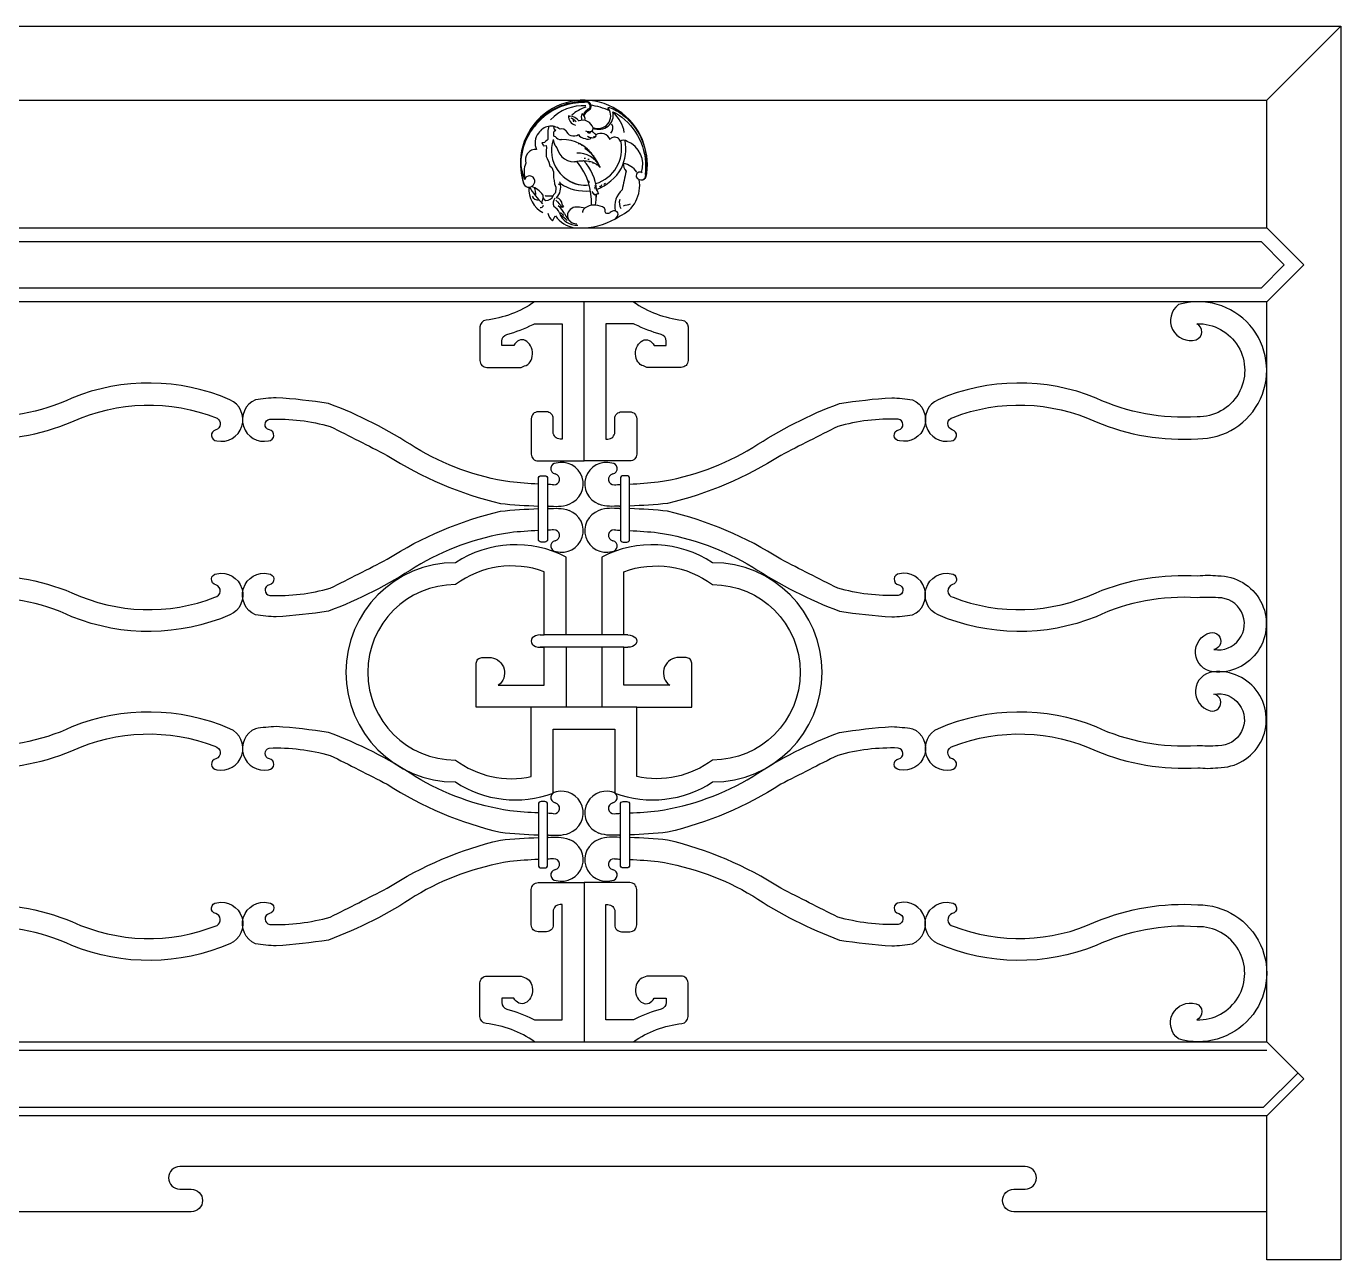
# Model space of a CAD drawing. Extents: x 3097 to 5197, y 1340 to 2248.
# Drawn here: x 4238 to 5197, y 1348 to 2248 of the extents above; entities that cross this region are included whole.
import ezdxf

# ---------------------------------------------------------------- set-up
doc = ezdxf.new("R2010")
doc.units = 0
doc.header["$LTSCALE"] = 0.85
doc.header["$MEASUREMENT"] = 0
doc.linetypes.add('DOT2', pattern=[3.175, 0, -3.175])
for name, color, linetype in [('3', 3, 'CONTINUOUS'), ('4', 4, 'CONTINUOUS'), ('7', 7, 'CONTINUOUS')]:
    doc.layers.add(name, color=color, linetype=linetype)

msp = doc.modelspace()

# ---------------------------------------------------------------- linework, layer by layer
at = {"layer": '3'}
for p, q in [((5197.03, 2247.59), (5143.03, 2193.59)), ((4648.75, 2134.15), (4648.37, 2134.81)), ((4648.97, 2133.44), (4648.75, 2134.15)), ((4652.87, 2129.98), (4652.7, 2129.55)), ((4652.7, 2129.55), (4652.92, 2129)), ((4653.31, 2130.26), (4652.87, 2129.98)), ((4652.92, 2129), (4652.92, 2129)), ((4652.98, 2131.74), (4653.2, 2130.86)), ((4653.2, 2130.86), (4653.31, 2130.26)), ((4657.17, 2130.21), (4656.43, 2130.92)), ((4657.91, 2131.85), (4657.17, 2130.21)), ((4660, 2132.67), (4659.45, 2132.23)), ((4660.54, 2132.78), (4660, 2132.67)), ((4660, 2132.67), (4660, 2132.67)), ((4660.76, 2133.22), (4660.54, 2132.78)), ((4652.9, 2124.5), (4651.93, 2125.41)), ((4655.82, 2125.39), (4652.9, 2124.5)), ((4653.83, 2124.78), (4653.86, 2122.95)), ((5143.03, 2100.59), (5143.03, 2100.59)), ((5143.03, 2046.59), (5143.03, 2046.59)), ((4631.98, 1794.49), (4631.98, 1750.72)), ((4658.08, 1794.49), (4658.08, 1750.72)), ((4683.46, 1750.72), (4606.6, 1750.72)), ((5170.03, 1479.59), (5143.03, 1506.59)), ((5143.03, 1506.59), (5143.03, 1506.59)), ((5143.03, 1452.59), (5143.03, 1452.59))]:
    msp.add_line(p, q, dxfattribs=at)
for points in [[(4645.08, 2182.32, -0.199752), (4649.44, 2186.99, 0.740628), (4645.86, 2192.54, 0.501396), (4600.48, 2134.72)], [(4644.71, 2182.8, -0.209536), (4649.38, 2187.9, 0.692722), (4645.38, 2192.01, 0.387975), (4599.06, 2150.67)], [(4651.52, 2173.85, 0.769802), (4662.77, 2187.59, -0.839434), (4663.62, 2188.28, -0.096042), (4673.47, 2182.79, -0.285522), (4690, 2137.06)], [(4651.67, 2173.41, 0.634099), (4666.06, 2185.22, -0.059897), (4672.56, 2181.29, -0.266074), (4689.54, 2139.35, -0.285788)], [(4608.97, 2046.59, -0.12487), (4573.58, 2033.2, 0.3814), (4569.15, 2028.23), (4569.15, 2003.67, 0.414214), (4574.15, 1998.67), (4599.12, 1998.67), (4601.71, 1999.76)], [(4696.18, 2014.67), (4704.91, 2014.67), (4704.91, 2017.89, 0.337788), (4701.23, 2022.72, -0.049589), (4682.14, 2030.06, 0.117022), (4679.89, 2030.59), (4661.03, 2030.59), (4661.03, 1946.43), (4662.5, 1946.43, 0.414214), (4667.5, 1951.43), (4667.5, 1961.27, -0.414214), (4672.5, 1966.27), (4678.5, 1966.27, -0.414214), (4683.5, 1961.27), (4683.5, 1935.43, -0.414214), (4678.5, 1930.43), (4645.03, 1930.43), (4645.03, 2046.59)], [(4681.09, 2046.59, 0.12487), (4716.48, 2033.2, -0.3814), (4720.91, 2028.23), (4720.91, 2003.67, -0.414214), (4715.91, 1998.67), (4690.94, 1998.67), (4688.35, 1999.76)], [(4914.21, 1962.21, -0.203395), (5018.53, 1958.91, 0.114192), (5092.69, 1946.59, 1.16192), (5078.62, 2044.47, 0.829873), (5091.48, 2018.83, 0.679856), (5092.06, 2030.57, -1.025642), (5092.28, 1962.6, -0.125869), (5018.53, 1976.34, 0.200171), (4903.38, 1975.07, 0.90644), (4912.98, 1945.11, 0.874072), (4913.67, 1953.01, -0.764345), (4914.21, 1962.21)], [(4593.87, 2014.67), (4585.15, 2014.67), (4585.15, 2017.89, -0.337788), (4588.82, 2022.72, 0.049589), (4607.92, 2030.06, -0.117022), (4610.17, 2030.59), (4629.03, 2030.59), (4629.03, 1946.43), (4627.56, 1946.43, -0.414214), (4622.56, 1951.43), (4622.56, 1961.27, 0.414214), (4617.56, 1966.27), (4611.56, 1966.27, 0.414214), (4606.56, 1961.27), (4606.56, 1935.43, 0.414214), (4611.56, 1930.43), (4645.03, 1930.43)], [(4147.06, 1994.7, 0.405169), (4197.37, 1946.59, 0.114192), (4271.53, 1958.91, -0.206515), (4377.33, 1961.63, -0.639211), (4376.39, 1953.01, 0.874072), (4377.08, 1945.11, 0.90644), (4386.68, 1975.07, 0.200171), (4271.53, 1976.34, -0.125869), (4197.78, 1962.6, -0.404421), (4163.08, 1994.7)], [(4611.78, 1913.55, -0.014163), (4590.97, 1915.09, -0.097501), (4521.91, 1940.16, 0.057576), (4458.62, 1972.32, 0.022859), (4420.52, 1976.59, 0.025398), (4405.38, 1975.07, 0.90644), (4414.98, 1945.11, 0.892719), (4415.49, 1953.06, -0.831833), (4415.79, 1960.92, -0.831833)], [(4678.28, 1913.55, 0.014163), (4699.09, 1915.09, 0.097501), (4768.15, 1940.16, -0.057576), (4831.43, 1972.32, -0.022859), (4869.53, 1976.59, -0.025398), (4884.68, 1975.07, -0.90644), (4875.08, 1945.11, -0.892719), (4874.57, 1953.06, 0.831833), (4874.27, 1960.92, 0.831833)], [(4415.79, 1960.92, -0.077418), (4459.9, 1955.58, -0.00344), (4501.44, 1934.52, 0.085909), (4584.11, 1899.44, 0.0193), (4611.78, 1897.55)], [(4874.27, 1960.92, 0.077418), (4830.16, 1955.58, 0.00344), (4788.62, 1934.52, -0.085909), (4705.95, 1899.44, -0.0193), (4678.28, 1897.55)], [(4415.79, 1832.25, 0.077418), (4459.9, 1837.6, 0.00344), (4501.44, 1858.66, -0.085909), (4584.11, 1893.74, -0.0193), (4611.78, 1895.63)], [(4874.27, 1832.25, -0.077418), (4830.16, 1837.6, -0.00344), (4788.62, 1858.66, 0.085909), (4705.95, 1893.74, 0.0193), (4678.28, 1895.63)], [(4611.78, 1879.63, 0.014163), (4590.97, 1878.09, 0.097501), (4521.91, 1853.02, -0.057576), (4458.62, 1820.86, -0.022859), (4420.52, 1816.59, -0.025398), (4405.38, 1818.11, -0.90644), (4414.98, 1848.07, -0.892719), (4415.49, 1840.11, 0.831833), (4415.79, 1832.25, 0.831833)], [(4678.28, 1879.63, -0.014163), (4699.09, 1878.09, -0.097501), (4768.15, 1853.02, 0.057576), (4831.43, 1820.86, 0.022859), (4869.53, 1816.59, 0.025398), (4884.68, 1818.11, 0.90644), (4875.08, 1848.07, 0.892719), (4874.57, 1840.11, -0.831833), (4874.27, 1832.25, -0.831833)], [(4631.98, 1803.49), (4631.98, 1860.32, 0.27108), (4551.28, 1856.19, 1), (4551.28, 1696.19, 0.23697), (4622.6, 1687.93), (4622.6, 1734.72), (4667.46, 1734.72), (4667.46, 1687.93, 0.23697), (4738.78, 1696.19, 1), (4738.78, 1856.19, 0.27108), (4658.08, 1860.32), (4658.08, 1803.49)], [(4612.98, 1803.49), (4615.98, 1803.49), (4615.98, 1849.62, 0.253315), (4551.28, 1840.19, 1), (4551.28, 1712.19, 0.21579), (4606.6, 1700.06), (4606.6, 1750.72), (4566.48, 1750.72), (4566.48, 1782.91, -0.414214), (4570.48, 1786.91), (4577.29, 1786.91, -0.679331), (4582.48, 1766.72), (4615.98, 1766.72), (4615.98, 1794.49), (4612.98, 1794.49)], [(4677.08, 1803.49), (4674.08, 1803.49), (4674.08, 1849.62, -0.253315), (4738.78, 1840.19, -1), (4738.78, 1712.19, -0.21579), (4683.46, 1700.06), (4683.46, 1750.72), (4723.57, 1750.72), (4723.57, 1782.91, 0.414214), (4719.57, 1786.91), (4712.77, 1786.91, 0.679331), (4707.57, 1766.72), (4674.08, 1766.72), (4674.08, 1794.49), (4677.08, 1794.49)], [(4147.43, 1814.75, -0.390311), (4182.58, 1846.59, -0.062088), (4197.37, 1846.59, -0.114192), (4271.53, 1834.27, 0.203395), (4375.85, 1830.96, 0.747893), (4376.57, 1840.11, -0.892664), (4377.08, 1848.07, -0.90644), (4386.68, 1818.11, -0.199788), (4271.53, 1816.79, 0.126432), (4197.78, 1830.58, 0.028454), (4182.44, 1830.59, 0.368339), (4163.55, 1814.75)], [(4914.21, 1830.96, 0.203395), (5018.53, 1834.27, -0.114192), (5092.69, 1846.59, -0.062088), (5107.48, 1846.59, -1.056045), (5104.04, 1776.59, -0.825983), (5101.75, 1805.09, -1.023639), (5104.57, 1792.86, 1.092202), (5107.61, 1830.59, 0.028454), (5092.28, 1830.58, 0.126432), (5018.53, 1816.79, -0.199788), (4903.38, 1818.11, -0.90644), (4912.98, 1848.07, -0.85362), (4913.85, 1840.21, 0.781156), (4914.21, 1830.96)], [(4914.21, 1722.21, -0.203395), (5018.53, 1718.91, 0.114192), (5092.69, 1706.59, 0.062088), (5107.48, 1706.59, 1.056045), (5104.04, 1776.59, 0.825983), (5101.75, 1748.09, 1.023639), (5104.57, 1760.32, -1.092202), (5107.61, 1722.59, -0.028454), (5092.28, 1722.6, -0.126432), (5018.53, 1736.38, 0.199788), (4903.38, 1735.07, 0.90644), (4912.98, 1705.11, 0.85362), (4913.85, 1712.96, -0.781156), (4914.21, 1722.21)], [(4147.43, 1738.42, 0.390311), (4182.58, 1706.59, 0.062088), (4197.37, 1706.59, 0.114192), (4271.53, 1718.91, -0.203395), (4375.85, 1722.21, -0.747893), (4376.57, 1713.06, 0.892664), (4377.08, 1705.11, 0.90644), (4386.68, 1735.07, 0.199788), (4271.53, 1736.38, -0.126432), (4197.78, 1722.6, -0.028454), (4182.44, 1722.59, -0.368339), (4163.55, 1738.42)], [(4611.78, 1673.55, -0.014163), (4590.97, 1675.09, -0.097501), (4521.91, 1700.16, 0.057576), (4458.62, 1732.32, 0.022859), (4420.52, 1736.59, 0.025398), (4405.38, 1735.07, 0.90644), (4414.98, 1705.11, 0.892719), (4415.49, 1713.06, -0.784925), (4415.42, 1720.92, -0.077776), (4459.9, 1715.58, -0.00344), (4501.44, 1694.52, 0.085909), (4584.11, 1659.44, 0.0193), (4611.78, 1657.55)], [(4678.28, 1673.55, 0.014163), (4699.09, 1675.09, 0.097501), (4768.15, 1700.16, -0.057576), (4831.43, 1732.32, -0.022859), (4869.53, 1736.59, -0.025398), (4884.68, 1735.07, -0.90644), (4875.08, 1705.11, -0.892719), (4874.57, 1713.06, 0.831833), (4874.27, 1720.92, 0.831833)], [(4874.27, 1720.92, 0.077418), (4830.16, 1715.58, 0.00344), (4788.62, 1694.52, -0.085909), (4705.95, 1659.44, -0.0193), (4678.28, 1657.55)], [(4415.79, 1592.25, 0.077418), (4459.9, 1597.6, 0.00344), (4501.44, 1618.66, -0.085909), (4584.11, 1653.74, -0.0193), (4611.78, 1655.63)], [(4874.27, 1592.25, -0.077418), (4830.16, 1597.6, -0.00344), (4788.62, 1618.66, 0.085909), (4705.95, 1653.74, 0.0193), (4678.28, 1655.63)], [(4611.78, 1639.63, 0.014163), (4590.97, 1638.09, 0.097501), (4521.91, 1613.02, -0.057576), (4458.62, 1580.86, -0.022859), (4420.52, 1576.59, -0.025398), (4405.38, 1578.11, -0.90644), (4414.98, 1608.07, -0.892719), (4415.49, 1600.11, 0.831833), (4415.79, 1592.25, 0.831833)], [(4678.28, 1639.63, -0.014163), (4699.09, 1638.09, -0.097501), (4768.15, 1613.02, 0.057576), (4831.43, 1580.86, 0.022859), (4869.53, 1576.59, 0.025398), (4884.68, 1578.11, 0.90644), (4875.08, 1608.07, 0.892719), (4874.57, 1600.11, -0.831833), (4874.27, 1592.25, -0.831833)], [(4593.87, 1538.51), (4585.15, 1538.51), (4585.15, 1535.28, 0.337788), (4588.82, 1530.46, -0.049589), (4607.92, 1523.12, 0.117022), (4610.17, 1522.59), (4629.03, 1522.59), (4629.03, 1606.74), (4627.56, 1606.74, 0.414214), (4622.56, 1601.74), (4622.56, 1591.9, -0.414214), (4617.56, 1586.9), (4611.56, 1586.9, -0.414214), (4606.56, 1591.9), (4606.56, 1617.74, -0.414214), (4611.56, 1622.74), (4645.03, 1622.74)], [(4696.18, 1538.51), (4704.91, 1538.51), (4704.91, 1535.28, -0.337788), (4701.23, 1530.46, 0.049589), (4682.14, 1523.12, -0.117022), (4679.89, 1522.59), (4661.03, 1522.59), (4661.03, 1606.74), (4662.5, 1606.74, -0.414214), (4667.5, 1601.74), (4667.5, 1591.9, 0.414214), (4672.5, 1586.9), (4678.5, 1586.9, 0.414214), (4683.5, 1591.9), (4683.5, 1617.74, 0.414214), (4678.5, 1622.74), (4645.03, 1622.74), (4645.03, 1506.59)], [(4147.06, 1558.48, -0.405169), (4197.37, 1606.59, -0.114192), (4271.53, 1594.27, 0.206515), (4377.33, 1591.55, 0.639211), (4376.39, 1600.17, -0.874072), (4377.08, 1608.07, -0.90644), (4386.68, 1578.11, -0.200171), (4271.53, 1576.84, 0.125869), (4197.78, 1590.58, 0.404421), (4163.08, 1558.48)], [(4914.21, 1590.96, 0.203395), (5018.53, 1594.27, -0.114192), (5092.69, 1606.59, -1.16192), (5078.62, 1508.71, -0.829873), (5091.48, 1534.35, -0.679856), (5092.06, 1522.6, 1.025642), (5092.28, 1590.58, 0.125869), (5018.53, 1576.84, -0.200171), (4903.38, 1578.11, -0.90644), (4912.98, 1608.07, -0.874072), (4913.67, 1600.17, 0.764345), (4914.21, 1590.96)], [(4608.97, 1506.59, 0.12487), (4573.58, 1519.98, -0.3814), (4569.15, 1524.95), (4569.15, 1549.51, -0.414214), (4574.15, 1554.51), (4599.12, 1554.51), (4601.71, 1553.41)], [(4681.09, 1506.59, -0.12487), (4716.48, 1519.98, 0.3814), (4720.91, 1524.95), (4720.91, 1549.51, 0.414214), (4715.91, 1554.51), (4690.94, 1554.51), (4688.35, 1553.41)]]:
    msp.add_lwpolyline(points, format="xyb", dxfattribs=at)
for points in [[(4619.29, 2174.6), (4619.17, 2173.64), (4618.66, 2171.59), (4618.66, 2168.53), (4618.66, 2166.99), (4618.66, 2164.95), (4618.15, 2164.44), (4617.13, 2163.67), (4616.1, 2162.9), (4614.31, 2162.65), (4614.57, 2162.14), (4615.34, 2160.86), (4615.59, 2160.35), (4617.38, 2160.6), (4617.38, 2160.35), (4617.64, 2159.33), (4617.38, 2156.77), (4617.38, 2152.68), (4618.15, 2151.15), (4619.43, 2148.34), (4620.2, 2145.78), (4621.48, 2144.5), (4622.76, 2141.43), (4622.76, 2138.88), (4622.76, 2137.09), (4623.27, 2135.04), (4623.52, 2132.74), (4624.55, 2130.19), (4624.55, 2128.66), (4624.29, 2127.12), (4624.29, 2126.61), (4624.03, 2125.84), (4622.76, 2124.57), (4622.24, 2123.54), (4620.71, 2123.54), (4619.17, 2123.54), (4617.89, 2123.54), (4617.13, 2123.54), (4616.62, 2124.05)], [(4622.76, 2174.57), (4622.76, 2174.41), (4623.01, 2173.13), (4623.52, 2172.1), (4624.29, 2172.1), (4624.55, 2171.85), (4624.03, 2171.34), (4623.01, 2170.57), (4622.76, 2170.06), (4622.76, 2169.04), (4622.76, 2168.02), (4622.76, 2168.02), (4623.01, 2167.5), (4624.03, 2167.25)], [(5165.79, 1483.83), (5140.54, 1458.59), (4176.51, 1458.59), (4147.03, 1488.07), (4117.54, 1458.59), (3153.51, 1458.59), (3132.51, 1479.59), (3153.51, 1500.59), (5143.03, 1500.59)]]:
    msp.add_lwpolyline(points, dxfattribs=at)
msp.add_lwpolyline([(5155.89, 2073.59), (5138.89, 2056.59), (3155.17, 2056.59), (3138.17, 2073.59), (3155.17, 2090.59), (5138.89, 2090.59)], close=True, dxfattribs=at)
for centre, radius, start, end in [((4644.79, 2147.49), 46.16, 346.47383, 199.6536), ((4644.35, 2147.2), 44.76, 96.64559, 142.30157), ((4644.24, 2156.84), 32.72, 86.06433, 136.49444), ((4654.26, 2163.38), 26.44, 107.25282, 133.20829), ((4660.74, 2173.45), 18.79, 132.41804, 145.95186), ((4646.81, 2189.21), 2.89, 343.09417, 62.81389), ((4644.82, 2146.85), 43.35, 64.09581, 83.70301), ((4640.53, 2182.24), 6.93, 178.90212, 255.26725), ((4634.49, 2183.01), 1.09, 215.82858, 277.37518), ((4634.53, 2173.59), 8.34, 34.68829, 89.33608), ((4632.52, 2172.33), 8.75, 38.6101, 69.73208), ((4632.52, 2172.33), 8.75, 46.70675, 62.184), ((4639.19, 2179.09), 2.16, 161.80866, 213.52976), ((4639.19, 2179.09), 2.16, 167.22975, 208.40494), ((4644, 2170.98), 8.04, 17.50657, 110.03541), ((4653.51, 2181.24), 10.43, 165.76991, 192.45012), ((4641.57, 2180.03), 4.2, 343.88098, 64.25191), ((4650.1, 2165.86), 24.71, 10.08211, 48.27845), ((4620.66, 2162.56), 11.32, 141.48485, 205.79515), ((4620.92, 2164.06), 10.67, 51.56381, 148.66501), ((4629.71, 2169.29), 7, 173.71045, 192.65654), ((4628.13, 2169.68), 4.76, 210.74963, 276.16716), ((4628.93, 2168.5), 4.15, 34.85365, 109.32418), ((4637.37, 2173.4), 5.88, 196.09216, 307.41249), ((4645.9, 2171.5), 5.68, 209.23826, 269.7319), ((4645.9, 2171.5), 5.68, 209.23826, 239.48508), ((4648.85, 2176.4), 5.73, 241.51562, 272.66694), ((4648.69, 2171.25), 1.5, 195.38547, 343.98609), ((4648.71, 2176.03), 5.38, 254.09648, 285.27508), ((4651.45, 2173.99), 7.7, 239.57956, 277.92892), ((4651.45, 2173.99), 7.7, 239.57956, 263.11471), ((4648.69, 2171.25), 1.5, 236.96337, 322.39209), ((4649.26, 2173.11), 2.43, 266.70689, 6.93374), ((4652.44, 2171.4), 1.41, 178.33956, 225.11696), ((4666.58, 2189.76), 24.58, 231.981, 236.91201), ((4652.08, 2168.69), 1.58, 266.4393, 296.9122), ((4652.24, 2167.91), 1.57, 279.7893, 62.88755), ((4657.42, 2162.21), 7.17, 22.25497, 120.76998), ((4660.75, 2173.16), 5.36, 317.61882, 33.57588), ((4609.69, 2150.23), 7.45, 83.94833, 200.24399), ((4646.58, 2157.01), 25.36, 161.7534, 268.5679), ((4634.35, 2166.67), 11.98, 188.28265, 208.94776), ((4634.35, 2166.67), 11.98, 188.28265, 221.00902), ((4638.01, 2161.62), 13, 192.46653, 280.65741), ((4629.35, 2137.88), 27.08, 32.90631, 91.51186), ((4627.9, 2132.97), 31.14, 22.94571, 55.12762), ((4647.92, 2168.53), 3.4, 232.94769, 319.8729), ((4645.95, 2158.17), 26.5, 286.77865, 12.25498), ((4666.68, 2163.31), 3.09, 102.10562, 148.40406), ((4667.56, 2162.51), 4.11, 15.12124, 111.79611), ((4673.96, 2160.22), 4.15, 54.00494, 125.99506), ((4640.63, 2158.42), 34.89, 335.56272, 9.5847), ((4669.96, 2146.77), 18, 341.06649, 69.02807), ((4658.55, 1997.86), 152.16, 95.16266, 97.75829), ((4640.82, 2137.67), 17.43, 25.26803, 93.54634), ((4603.39, 2119.22), 47.14, 357.2469, 38.47109), ((4644.85, 2131.2), 18.19, 49.87502, 104.14094), ((4619.59, 2125.49), 34.79, 4.92863, 43.41586), ((4644.85, 2131.2), 18.19, 49.87463, 77.00826), ((4637.97, 2150.57), 39.19, 184.4396, 202.14997), ((4614.47, 2141.63), 13.22, 152.88535, 201.50356), ((4605.3, 2134.58), 3.83, 8.90575, 161.54504), ((4641.01, 2162.33), 36.35, 291.35544, 329.69454), ((5125.72, 2039.54), 461.51, 167.18013, 168.91575), ((4680.36, 2146.71), 6.66, 173.6442, 225.7509), ((4671.52, 2133.23), 14.39, 33.55583, 81.0901), ((4685.86, 2138.34), 2.83, 57.33235, 193.68594), ((4604.81, 2134.52), 4.33, 177.37394, 8.69025), ((4624.35, 2128.91), 19.63, 176.26672, 241.78299), ((4725.75, 2215.79), 147.98, 215.33693, 221.38682), ((4603.16, 2117.19), 13.89, 31.75502, 75.23676), ((4598.88, 2125.48), 10.95, 351.93443, 23.39166), ((4616.92, 2130.06), 11.1, 317.19923, 15.35925), ((4626.82, 2133.22), 0.83, 218.40531, 64.2171), ((4645.86, 2159.77), 32.4, 235.72445, 276.94311), ((4645.75, 2153.89), 22.28, 235.85139, 277.91022), ((4632.95, 2126.62), 16.69, 3.34863, 18.14813), ((4661.5, 2131.24), 24.15, 293.06229, 10.86028), ((4686.76, 2139.63), 4.14, 208.2942, 321.58197), ((4686.76, 2139.63), 4.14, 248.16865, 321.58197), ((4611.54, 2125.87), 4.97, 207.71002, 277.11764), ((4597.13, 2124.06), 18.1, 341.82085, 354.75152), ((4618.24, 2123.72), 3.36, 166.57321, 249.83437), ((4617.72, 2125.54), 5.01, 262.73487, 342.80377), ((4629.37, 2118.42), 6.8, 145.67203, 199.76302), ((4680.11, 2170.77), 74.9, 221.95378, 227.29844), ((4623.59, 2117.11), 5.61, 3.75781, 74.79711), ((4657.46, 2130.29), 7.38, 206.2238, 231.80998), ((4656.61, 2117.63), 7.8, 95.7822, 118.38957), ((4604.47, 2123.01), 49.4, 353.04303, 2.21708), ((4528.55, 2062.26), 142.07, 26.38417, 27.78094), ((4683.57, 2116.27), 16.11, 131.84193, 191.51419), ((4679.62, 2119.08), 8.83, 165.80597, 210.59155), ((4613.36, 2117.6), 2.29, 261.67092, 344.84646), ((4630.02, 2114.04), 11.69, 193.7628, 226.75713), ((4616.85, 2106.32), 11.55, 26.90441, 58.02715), ((4629.31, 2121.39), 5.67, 237.08288, 278.7525), ((4614.98, 2103.2), 17.52, 25.95232, 50.04885), ((4639.49, 2115.41), 12.93, 197.37152, 274.77688), ((4621.8, 2099.59), 13.1, 48.89394, 65.9215), ((4621.64, 2096.2), 14.7, 40.80871, 64.30346), ((4631.53, 2117.71), 2.36, 185.82674, 234.73693), ((4646.61, 2118.59), 17.65, 205.95232, 234.40852), ((4655.98, 2203.43), 88.55, 281.60722, 285.08442), ((3742.01, 2597.39), 1008.13, 330.79721, 331.04406), ((4641.56, 2121.72), 21.4, 215.40478, 260.87099), ((4643.3, 2150.01), 49.45, 271.92333, 304.01734), ((4624.79, 1924.89), 4, 89.80603, 257.32277), ((4628.7, 1913.68), 15.75, 290.48809, 105.06141), ((4661.36, 1913.68), 15.75, 74.93859, 249.51191), ((4665.27, 1924.89), 4, 282.67723, 90.19397), ((4623.21, 1917.03), 4, 265.22474, 77.30874), ((4666.84, 1917.03), 4, 102.69126, 274.77526), ((4628.7, 1879.5), 15.75, 254.93859, 69.51191), ((4661.36, 1879.5), 15.75, 110.48809, 285.06141), ((4623.21, 1876.15), 4, 282.69126, 94.77526), ((4666.84, 1876.15), 4, 85.22474, 257.30874), ((4624.79, 1868.29), 4, 102.67723, 270.19397), ((4665.27, 1868.29), 4, 269.80603, 77.32277), ((4628.7, 1673.68), 15.75, 290.48809, 105.06141), ((4661.36, 1673.68), 15.75, 74.93859, 249.51191), ((4665.27, 1684.89), 4, 282.67723, 90.19397), ((4623.21, 1677.03), 4, 265.22474, 77.30874), ((4666.84, 1677.03), 4, 102.69126, 274.77526), ((4628.7, 1639.5), 15.75, 254.93859, 69.51191), ((4661.36, 1639.5), 15.75, 110.48809, 285.06141), ((4623.21, 1636.15), 4, 282.69126, 94.77526), ((4665.27, 1628.29), 4, 269.80603, 77.32277)]:
    msp.add_arc(centre, radius, start, end, dxfattribs=at)
at = {"layer": '3', "linetype": 'DOT2'}
for centre, radius, start, end in [((4628.53, 2136.3), 28.85, 19.12704, 69.88144), ((4644.85, 2131.2), 18.19, 49.87502, 104.14094), ((4640.78, 2132.81), 19.3, 66.85849, 90.29723)]:
    msp.add_arc(centre, radius, start, end, dxfattribs=at)
at = {"layer": '3'}
for centre, major_axis in [((4600.11, 2009.23), (0.9, -9.58)), ((4689.95, 1543.95), (-0.9, 9.58))]:
    msp.add_ellipse(centre, major_axis=major_axis, ratio=0.75822, start_param=0.096577, end_param=4.039048, dxfattribs=at)
at = {"layer": '3', "extrusion": (0, 0, -1)}
for centre, major_axis in [((4689.95, 2009.23), (-0.9, -9.58)), ((4600.11, 1543.95), (0.9, 9.58))]:
    msp.add_ellipse(centre, major_axis=major_axis, ratio=0.75822, start_param=0.096577, end_param=4.039048, dxfattribs=at)
at = {"layer": '3'}
msp.add_spline([(4645.59, 2114.86), (4636.1, 2114.75), (4633.01, 2110.7), (4633.16, 2107.85), (4634.66, 2105.3), (4639.85, 2103.33)], degree=3, dxfattribs=at)
for points, knots in [([(4668.05, 2107.16), (4670.53, 2110.16), (4669.86, 2112.15), (4666.84, 2113.36), (4664.62, 2111.9), (4663, 2110.92), (4661.23, 2110.82), (4660.13, 2111.98), (4661.04, 2115.31), (4653.68, 2117.59), (4648.24, 2116.96), (4644, 2113.76), (4643.98, 2112.09), (4644, 2111.62)], [0, 0, 0, 0, 4.513857, 7.959747, 10.226075, 13.55352, 14.229322, 16.139913, 17.827716, 24.953932, 34.511301, 38.809938, 40.415368, 40.415368, 40.415368, 40.415368]), ([(4619.06, 1897.41), (4624.12, 1897.42), (4628.65, 1896.68), (4634.2, 1898.92), (4634.21, 1898.93)], [0, 0, 0, 0, 15.187871, 15.220599, 15.220599, 15.220599, 15.220599]), ([(4671, 1897.41), (4665.94, 1897.42), (4661.4, 1896.68), (4655.86, 1898.92), (4655.85, 1898.93)], [0, 0, 0, 0, 15.187871, 15.220599, 15.220599, 15.220599, 15.220599]), ([(4619.06, 1895.77), (4624.12, 1895.75), (4628.65, 1896.5), (4634.2, 1894.25), (4634.21, 1894.25)], [0, 0, 0, 0, 15.187871, 15.220599, 15.220599, 15.220599, 15.220599]), ([(4671, 1895.77), (4665.94, 1895.75), (4661.4, 1896.5), (4655.86, 1894.25), (4655.85, 1894.25)], [0, 0, 0, 0, 15.187871, 15.220599, 15.220599, 15.220599, 15.220599]), ([(4619.06, 1657.41), (4624.12, 1657.42), (4628.65, 1656.68), (4634.2, 1658.92), (4634.21, 1658.93)], [0, 0, 0, 0, 15.187871, 15.220599, 15.220599, 15.220599, 15.220599]), ([(4671, 1657.41), (4665.94, 1657.42), (4661.4, 1656.68), (4655.86, 1658.92), (4655.85, 1658.93)], [0, 0, 0, 0, 15.187871, 15.220599, 15.220599, 15.220599, 15.220599]), ([(4619.06, 1655.77), (4624.12, 1655.75), (4628.65, 1656.5), (4634.2, 1654.25), (4634.21, 1654.25)], [0, 0, 0, 0, 15.187871, 15.220599, 15.220599, 15.220599, 15.220599]), ([(4671, 1655.77), (4665.94, 1655.75), (4661.4, 1656.5), (4655.86, 1654.25), (4655.85, 1654.25)], [0, 0, 0, 0, 15.187871, 15.220599, 15.220599, 15.220599, 15.220599])]:
    msp.add_open_spline(points, degree=3, knots=knots, dxfattribs=at)
for points in [[(4667.18, 1913.04), (4668.64, 1913.13), (4670.11, 1913.22), (4671.59, 1913.31)], [(4667.18, 1880.13), (4668.64, 1880.04), (4670.11, 1879.95), (4671.59, 1879.87)], [(4667.18, 1673.04), (4668.64, 1673.13), (4670.11, 1673.22), (4671.59, 1673.31)]]:
    msp.add_open_spline(points, degree=3, dxfattribs=at)
at = {"layer": '4'}
msp.add_lwpolyline([(3097.03, 2247.59), (5197.03, 2247.59), (5197.03, 1347.59), (5143.03, 1347.59), (5143.03, 1382.59), (4958.53, 1382.59, -1), (4958.53, 1399.08), (4966.78, 1399.08, 1), (4966.78, 1415.58), (4350.28, 1415.58, 1), (4350.28, 1399.08), (4358.53, 1399.08, -1), (4358.53, 1382.59), (4174.03, 1382.59)], format="xyb", dxfattribs=at)
at = {"layer": '7'}
for p, q in [((3151.03, 2193.59), (5143.03, 2193.59)), ((5143.03, 2100.59), (5143.03, 2193.59)), ((5143.03, 1506.59), (5143.03, 2046.59)), ((4612.98, 1803.49), (4615.98, 1803.49)), ((4674.08, 1803.49), (4615.98, 1803.49)), ((4612.98, 1794.49), (4615.98, 1794.49)), ((4674.08, 1794.49), (4615.98, 1794.49)), ((5143.03, 1382.59), (5143.03, 1452.59))]:
    msp.add_line(p, q, dxfattribs=at)
msp.add_lwpolyline([(5170.03, 2073.59), (5143.03, 2046.59), (3151.03, 2046.59), (3124.03, 2073.59), (3151.03, 2100.59), (5143.03, 2100.59)], close=True, dxfattribs=at)
for points in [[(4613.78, 1919.68), (4616.46, 1919.68, -0.414214), (4618.46, 1917.68), (4618.46, 1873.25, -0.414214), (4616.46, 1871.25), (4613.78, 1871.25, -0.414214), (4611.78, 1873.25), (4611.78, 1917.68, -0.414214)], [(4676.28, 1919.68), (4673.59, 1919.68, 0.414214), (4671.59, 1917.68), (4671.59, 1873.25, 0.414214), (4673.59, 1871.25), (4676.28, 1871.25, 0.414214), (4678.28, 1873.25), (4678.28, 1917.68, 0.414214)], [(4613.78, 1633.49), (4616.46, 1633.49, 0.414214), (4618.46, 1635.49), (4618.46, 1679.93, 0.414214), (4616.46, 1681.93), (4613.78, 1681.93, 0.414214), (4611.78, 1679.93), (4611.78, 1635.49, 0.414214)], [(4676.28, 1633.49), (4673.59, 1633.49, -0.414214), (4671.59, 1635.49), (4671.59, 1679.93, -0.414214), (4673.59, 1681.93), (4676.28, 1681.93, -0.414214), (4678.28, 1679.93), (4678.28, 1635.49, -0.414214)]]:
    msp.add_lwpolyline(points, format="xyb", close=True, dxfattribs=at)
msp.add_lwpolyline([(5170.03, 1479.59), (5143.03, 1452.59), (4174.03, 1452.59), (4147.03, 1479.59), (4120.03, 1452.59), (3151.03, 1452.59), (3124.03, 1479.59), (3151.03, 1506.59), (5143.03, 1506.59)], dxfattribs=at)
for centre, start, end in [((4624.79, 1684.89), 89.80603, 257.32277), ((4666.84, 1636.15), 85.22474, 257.30874), ((4624.79, 1628.29), 102.67723, 270.19397)]:
    msp.add_arc(centre, 4, start, end, dxfattribs=at)
msp.add_ellipse((4612.98, 1798.99), major_axis=(6.54, 0), ratio=0.687962, start_param=1.570796, end_param=4.712389, dxfattribs=at)
at = {"layer": '7', "extrusion": (0, 0, -1)}
msp.add_ellipse((4677.08, 1798.99), major_axis=(-6.54, 0), ratio=0.687962, start_param=1.570796, end_param=4.712389, dxfattribs=at)
at = {"layer": '7'}
for points in [[(4622.88, 1913.04), (4621.42, 1913.13), (4619.95, 1913.22), (4618.46, 1913.31)], [(4619.06, 1897.41), (4618.86, 1897.41), (4618.66, 1897.41), (4618.46, 1897.42)], [(4619.06, 1895.77), (4618.86, 1895.77), (4618.66, 1895.76), (4618.46, 1895.76)], [(4671, 1897.41), (4671.2, 1897.41), (4671.4, 1897.41), (4671.59, 1897.42)], [(4671, 1895.77), (4671.2, 1895.77), (4671.4, 1895.76), (4671.59, 1895.76)], [(4622.88, 1880.13), (4621.42, 1880.04), (4619.95, 1879.95), (4618.46, 1879.87)], [(4622.88, 1673.04), (4621.42, 1673.13), (4619.95, 1673.22), (4618.46, 1673.31)], [(4619.06, 1657.41), (4618.86, 1657.41), (4618.66, 1657.41), (4618.46, 1657.42)], [(4619.06, 1655.77), (4618.86, 1655.77), (4618.66, 1655.76), (4618.46, 1655.76)], [(4671, 1657.41), (4671.2, 1657.41), (4671.4, 1657.41), (4671.59, 1657.42)], [(4671, 1655.77), (4671.2, 1655.77), (4671.4, 1655.76), (4671.59, 1655.76)], [(4622.88, 1640.13), (4621.42, 1640.04), (4619.95, 1639.95), (4618.46, 1639.87)], [(4667.18, 1640.13), (4668.64, 1640.04), (4670.11, 1639.95), (4671.59, 1639.87)]]:
    msp.add_open_spline(points, degree=3, dxfattribs=at)

doc.saveas('drawing.dxf')
